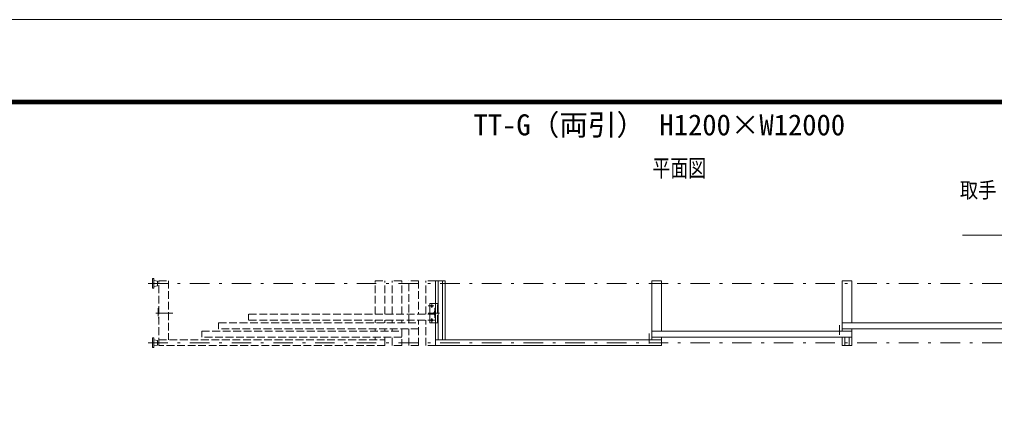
# Model space of a CAD drawing. Units: millimetres, scale not verified. Extents: x -11880 to 11880, y -8399 to 8401.
# Drawn here: x -7991 to -486, y 5365 to 8401 of the extents above; entities that cross this region are included whole.
import ezdxf
from ezdxf.enums import TextEntityAlignment as Align

# ---------------------------------------------------------------- set-up
doc = ezdxf.new("R2010")
doc.units = ezdxf.units.MM
doc.header["$LTSCALE"] = 30
doc.linetypes.add('USER1', pattern=[10.7, 5, -2.5, 0.7, -2.5])
doc.linetypes.add('USER2', pattern=[2.7, 2, -0.7])
for name, color, linetype, lineweight in [('0-0_D-TTL', 7, 'Continuous', 18), ('0-1_軸線', 6, 'USER1', 18), ('0-2_01', 4, 'Continuous', 18), ('0-3_外形線', 7, 'Continuous', 18), ('0-4_隠れ線', 4, 'USER2', 18), ('0-9_寸法線', 3, 'Continuous', 18)]:
    doc.layers.add(name, color=color, linetype=linetype, lineweight=lineweight)
doc.layers.add('0-8_文字', color=254, linetype='Continuous')
doc.layers.add('0-C_文字3', color=254, linetype='Continuous')
doc.styles.add('ＭＳ ゴシック', font='')
doc.styles.get('ＭＳ ゴシック').set_extended_font_data('MS Gothic')

# ---------------------------------------------------------------- blocks, each defined once
blk = doc.blocks.new('S159')
at = {"layer": '0-9_寸法線'}
for points in [[(15627976.5, -15250931.3), (15676914.9, -15250931.3), (15684859.8, -15265924.3), (15686264.6, -15268575.1)], [(15684418, -15266158.4), (15686264.6, -15268575.1), (15685301.7, -15265690.2)]]:
    blk.add_lwpolyline(points, dxfattribs=at)
at = {"layer": '0-9_寸法線', "color": 254, "style": 'ＭＳ ゴシック'}
for s, width, p in [('取手（内側）φ25×300L', 0.85, (15627400.5, -15243440.7)), ('SUS304 ＃400', 1.1, (15641915.7, -15249740.7))]:
    blk.add_text(s, height=3637, dxfattribs=dict(at, width=width)).set_placement(p, align=Align.BOTTOM_LEFT)

msp = doc.modelspace()

# ---------------------------------------------------------------- linework, layer by layer
at = {"layer": '0-0_D-TTL'}
for points in [[(-11879.92, -8399.44), (11880.08, -8399.44), (11880.08, 8400.56), (-11879.92, 8400.56)], [(-11116.2, 7779.99), (11116.37, 7779.99), (11116.37, -7777.15), (-11116.2, -7777.15)], [(-11109.13, 7772.92), (11109.3, 7772.92), (11109.3, -7770.08), (-11109.13, -7770.08)], [(-11102.06, 7765.85), (11102.22, 7765.85), (11102.22, -7763.01), (-11102.06, -7763.01)], [(-11094.99, 7758.77), (11095.15, 7758.77), (11095.15, -7755.94), (-11094.99, -7755.94)], [(-11087.92, 7751.7), (11088.08, 7751.7), (11088.08, -7748.87), (-11087.92, -7748.87)]]:
    msp.add_lwpolyline(points, close=True, dxfattribs=at)
at = {"layer": '0-1_軸線'}
for p, q in [((-6999.94, 6367.12), (1246.32, 6367.12)), ((-4844.88, 6193.62), (-4800.92, 6193.62)), ((-4817.69, 6178.41), (-4817.69, 6213.62)), ((-4797.69, 6122.74), (-4797.69, 6154.97)), ((-6810.11, 6138.62), (-6942.21, 6138.62)), ((-4844.88, 6138.62), (-4758.18, 6138.62)), ((-4844.88, 6083.62), (-4800.92, 6083.62)), ((-4817.69, 6063.62), (-4817.69, 6099.3)), ((-1679.68, 5970.39), (-1679.68, 6046.01)), ((-3144.68, 5905.39), (-3144.68, 5981.01)), ((-6999.94, 5910.12), (1246.32, 5910.12))]:
    msp.add_line(p, q, dxfattribs=at)
at = {"layer": '0-2_01', "color": 7}
for p, q in [((-6956.68, 6404.62), (-6968.68, 6404.62)), ((-6956.68, 6392.12), (-6956.68, 6404.62)), ((-6956.68, 6392.12), (-6956.68, 6342.12)), ((-6929.68, 6385.12), (-6956.68, 6390.12)), ((-6929.68, 6349.12), (-6929.68, 6385.12)), ((-6956.68, 6344.12), (-6929.68, 6349.12)), ((-6956.68, 5933.12), (-6929.68, 5928.12)), ((-1658.68, 5888.62), (-1658.68, 5953.62))]:
    msp.add_line(p, q, dxfattribs=at)
for points in [[(-6968.68, 6404.62), (-6968.68, 6329.62), (-6956.68, 6329.62), (-6956.68, 6342.12)], [(-6929.68, 5928.12), (-6929.68, 5892.12), (-6956.68, 5887.12)]]:
    msp.add_lwpolyline(points, dxfattribs=at)
msp.add_lwpolyline([(-6956.68, 5885.12), (-6956.68, 5935.12), (-6956.68, 5947.62), (-6968.68, 5947.62), (-6968.68, 5872.62), (-6956.68, 5872.62)], close=True, dxfattribs=at)
at = {"layer": '0-3_外形線'}
for p, q in [((-4788.69, 5888.62), (-4788.69, 6388.62)), ((-4788.69, 6388.62), (-4713.68, 6388.62)), ((-4767.19, 6388.62), (-4767.19, 5933.62)), ((-4735.19, 6388.62), (-4735.19, 5933.62)), ((-4713.68, 6388.62), (-4713.68, 5933.62)), ((-3123.68, 5933.62), (-3123.68, 6388.62)), ((-3048.68, 6388.62), (-3123.68, 6388.62)), ((-3048.68, 5998.62), (-3048.68, 6388.62)), ((-1583.68, 6388.62), (-1658.68, 6388.62)), ((-1658.68, 6388.62), (-1658.68, 5998.62)), ((-1583.68, 6063.62), (-1583.68, 6388.62)), ((-4832.69, 6213.62), (-4788.69, 6213.62)), ((-4832.69, 6063.62), (-4832.69, 6213.62)), ((-4832.69, 6063.62), (-4788.69, 6063.62)), ((-118.68, 6063.62), (-1658.68, 6063.62)), ((-118.68, 6018.62), (-1658.68, 6018.62)), ((-1583.68, 5888.62), (-1583.68, 6018.62)), ((-4788.69, 5933.62), (-3048.68, 5933.62)), ((-1583.68, 5998.62), (-3123.68, 5998.62)), ((-1583.68, 5953.62), (-3123.68, 5953.62)), ((-3048.68, 5953.62), (-3048.68, 5888.62)), ((-1637.18, 5953.62), (-1637.18, 5888.62)), ((-1605.18, 5953.62), (-1605.18, 5888.62)), ((-3048.68, 5888.62), (-4788.69, 5888.62)), ((-1583.68, 5888.62), (-1658.68, 5888.62))]:
    msp.add_line(p, q, dxfattribs=at)
msp.add_lwpolyline([(-4788.69, 6176.12), (-4794.69, 6176.12), (-4794.69, 6101.12), (-4788.69, 6101.12)], dxfattribs=at)
for centre in [(-4817.69, 6193.62), (-4817.69, 6083.62), (-4797.69, 6138.62)]:
    msp.add_circle(centre, 6.5, dxfattribs=at)
at = {"layer": '0-4_隠れ線'}
for p, q in [((-6918.68, 5888.62), (-6918.68, 6388.62)), ((-6918.68, 6388.62), (-6843.68, 6388.62)), ((-6843.68, 6388.62), (-6843.68, 5933.62)), ((-5253.68, 6130.62), (-5253.68, 6388.62)), ((-5253.68, 6388.62), (-5178.68, 6388.62)), ((-5178.68, 6130.62), (-5178.68, 6388.62)), ((-5123.68, 6130.62), (-5123.68, 6388.62)), ((-5048.68, 6388.62), (-5123.68, 6388.62)), ((-5048.68, 6130.62), (-5048.68, 6388.62)), ((-4993.68, 6063.62), (-4993.68, 6388.62)), ((-4918.68, 6388.62), (-4993.68, 6388.62)), ((-4918.68, 6388.62), (-4918.68, 6130.62)), ((-4863.68, 6130.62), (-4863.68, 6388.62)), ((-4788.69, 6388.62), (-4863.68, 6388.62)), ((-4788.69, 6213.62), (-4767.69, 6213.62)), ((-4773.69, 6063.62), (-4773.69, 6213.62)), ((-4767.69, 6063.62), (-4767.69, 6213.62)), ((-6918.68, 6101.12), (-6924.68, 6101.12)), ((-4788.69, 6130.62), (-6228.69, 6130.62)), ((-6228.69, 6130.62), (-6228.69, 6085.62)), ((-4788.69, 6085.62), (-6228.69, 6085.62)), ((-5253.68, 6063.62), (-5253.68, 6085.62)), ((-5178.68, 6063.62), (-5178.68, 6085.62)), ((-5123.68, 6063.62), (-5123.68, 6085.62)), ((-5048.68, 6063.62), (-5048.68, 6085.62)), ((-4918.68, 5888.62), (-4918.68, 6085.62)), ((-4863.68, 5888.62), (-4863.68, 6085.62)), ((-6458.68, 6063.62), (-4918.68, 6063.62)), ((-6458.68, 6018.62), (-6458.68, 6063.62)), ((-4918.68, 6018.62), (-6458.68, 6018.62)), ((-5253.68, 5998.62), (-5253.68, 6018.62)), ((-5178.68, 5998.62), (-5178.68, 6018.62)), ((-5123.68, 5998.62), (-5123.68, 6018.62)), ((-5048.68, 6018.62), (-5048.68, 5888.62)), ((-4993.68, 5888.62), (-4993.68, 6018.62)), ((-4788.69, 6063.62), (-4767.69, 6063.62)), ((-6918.68, 5933.62), (-5178.68, 5933.62)), ((-6588.68, 5998.62), (-5048.68, 5998.62)), ((-6588.68, 5953.62), (-6588.68, 5998.62)), ((-5048.68, 5953.62), (-6588.68, 5953.62)), ((-5253.68, 5933.62), (-5253.68, 5953.62)), ((-5178.68, 5888.62), (-5178.68, 5953.62)), ((-5123.68, 5888.62), (-5123.68, 5953.62)), ((-5178.68, 5888.62), (-6918.68, 5888.62)), ((-5048.68, 5888.62), (-5123.68, 5888.62)), ((-4918.68, 5888.62), (-4993.68, 5888.62)), ((-4788.69, 5888.62), (-4863.68, 5888.62))]:
    msp.add_line(p, q, dxfattribs=at)
msp.add_lwpolyline([(-6918.68, 6176.12), (-6924.68, 6176.12), (-6924.68, 6101.12)], dxfattribs=at)

# ---------------------------------------------------------------- block references
at = {"layer": '0-9_寸法線', "xscale": 0.03333333, "yscale": 0.03333333}
msp.add_blockref('S159', (-521665.86, 515104.5), dxfattribs=at)

# ---------------------------------------------------------------- texts
at = {"layer": '0-8_文字', "style": 'ＭＳ ゴシック', "width": 0.75}
msp.add_text('平面図', height=134.6, dxfattribs=at).set_placement((-3118.84, 7147.94), align=Align.BOTTOM_LEFT)
at = {"layer": '0-C_文字3', "style": 'ＭＳ ゴシック'}
msp.add_text('TT-G（両引） H1200×W12000', height=161.6, dxfattribs=at).set_placement((-4496.46, 7459.69), align=Align.BOTTOM_LEFT)

doc.saveas('drawing.dxf')
